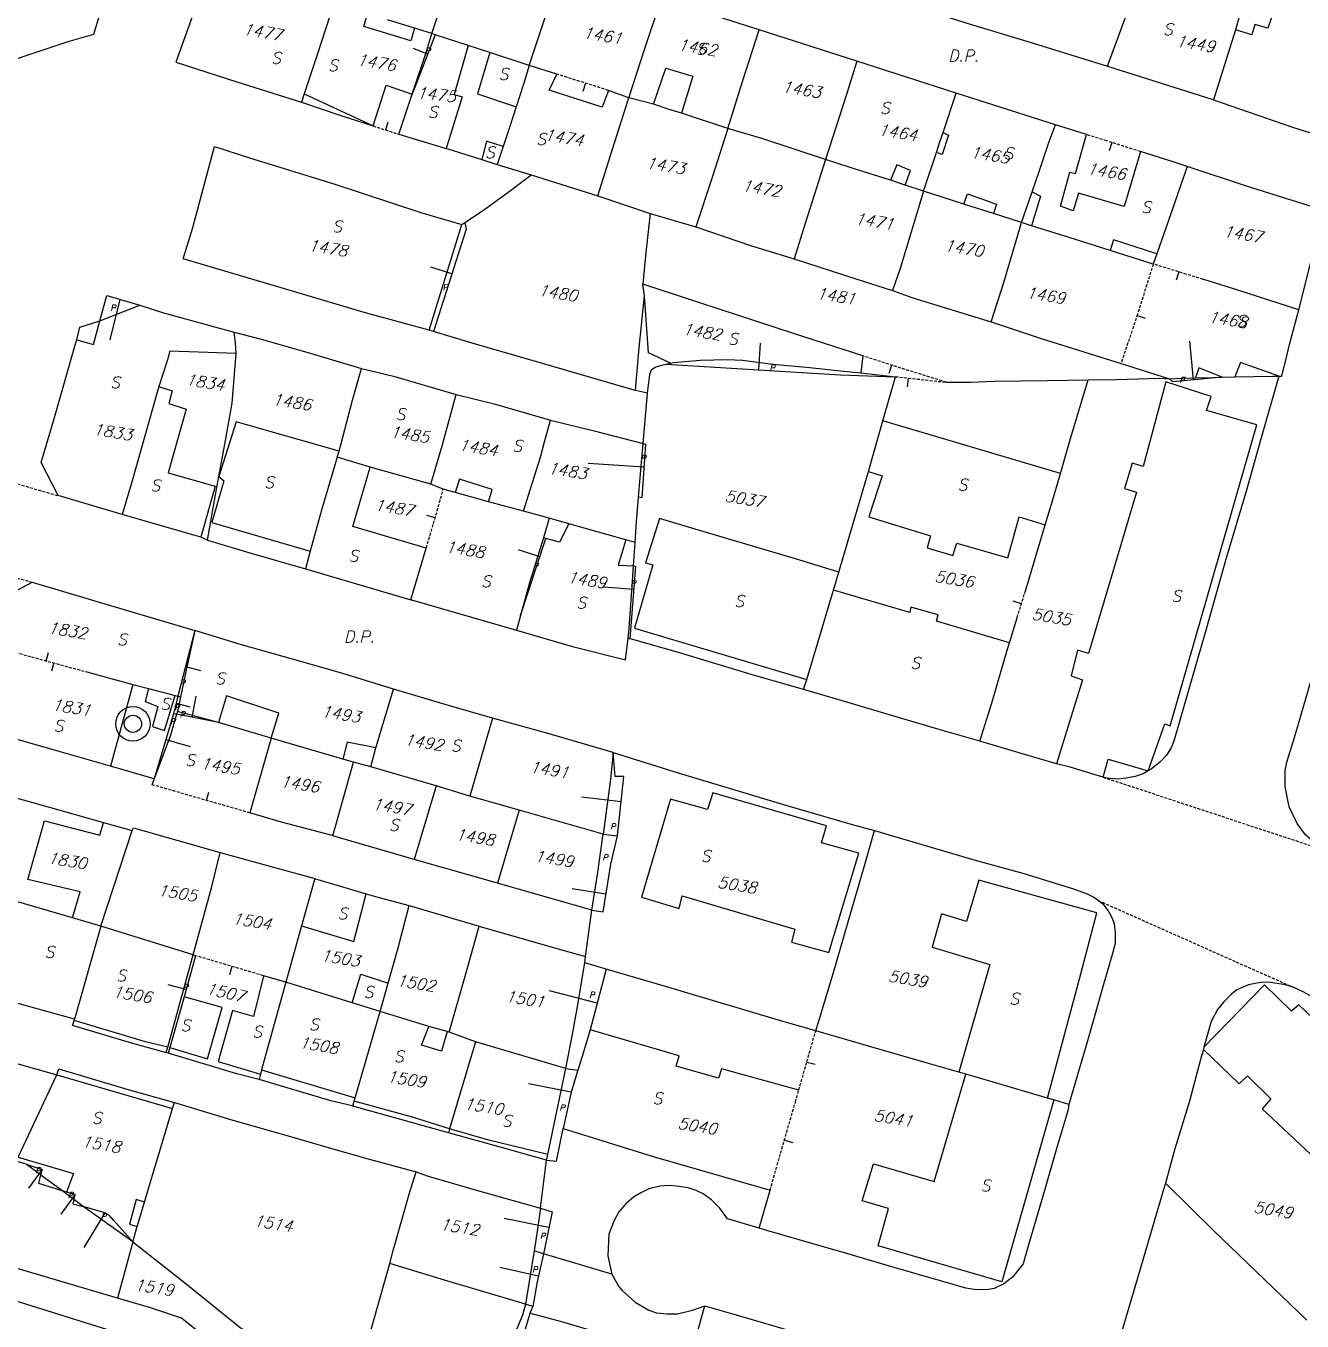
# Model space of a CAD drawing. Extents: x -334462 to -332769, y -29481 to -26664.
# Drawn here: x -333541.5 to -333430.6, y -28505.1 to -28392.5 of the extents above; entities that cross this region are included whole.
import ezdxf
from ezdxf.enums import TextEntityAlignment as Align

# ---------------------------------------------------------------- set-up
doc = ezdxf.new("R2010")
doc.units = 0
doc.header["$MEASUREMENT"] = 0
doc.linetypes.add('HIDDEN', pattern=[0.375, 0.25, -0.125])
for name, color, linetype in [('17', 7, 'CONTINUOUS'), ('18', 7, 'CONTINUOUS'), ('DP$DIVIDING$LINE', 7, 'CONTINUOUS'), ('ENC$$ST$$A$$TEXT', 7, 'CONTINUOUS'), ('ENCRO$$AREA$TEXT', 7, 'CONTINUOUS'), ('ENCROACHED$WALL', 7, 'CONTINUOUS'), ('MAP$SHEET$BOUND$', 7, 'CONTINUOUS'), ('PARCEL$BOUNDARY', 7, 'CONTINUOUS'), ('PARCEL$NUMBER', 7, 'CONTINUOUS'), ('STATE', 7, 'CONTINUOUS'), ('STRUC$$FOOTPRINT', 7, 'CONTINUOUS')]:
    doc.layers.add(name, color=color, linetype=linetype)
doc.styles.add('ITALICT', font='ITALICT', dxfattribs={"height": 0.2})

# ---------------------------------------------------------------- blocks, each defined once
blk = doc.blocks.new('PUIT')
at = {"layer": 'STATE', "color": 7, "linetype": 'Continuous'}
for radius in [1.5, 0.75]:
    blk.add_circle((0, 0), radius, dxfattribs=at)

msp = doc.modelspace()

# ---------------------------------------------------------------- linework, layer by layer
at = {"layer": '17', "color": 1, "linetype": 'Continuous'}
for p, q in [((-333510.24, -28401.58), (-333510.01, -28400.87)), ((-333523.6, -28474.28), (-333523.81, -28475))]:
    msp.add_line(p, q, dxfattribs=at)
at = {"layer": '17', "color": 5, "linetype": 'Continuous'}
for p, q in [((-333539.74, -28447.73), (-333539.54, -28447.01)), ((-333539.1, -28447.9), (-333539.3, -28448.62))]:
    msp.add_line(p, q, dxfattribs=at)
at = {"layer": '18', "color": 1, "linetype": 'Continuous'}
for p, q in [((-333492.88, -28397.52), (-333493.1, -28398.24)), ((-333447.11, -28402.69), (-333447.34, -28403.4)), ((-333441.29, -28413.92), (-333441.52, -28414.64)), ((-333444.93, -28417.72), (-333444.22, -28417.96)), ((-333464.82, -28423.15), (-333464.9, -28423.9)), ((-333505.94, -28435.3), (-333506.66, -28435.09)), ((-333454.97, -28442.78), (-333455.69, -28442.55)), ((-333525.82, -28459.86), (-333525.61, -28459.13)), ((-333473.63, -28482.59), (-333472.91, -28482.79)), ((-333475.58, -28489.37), (-333474.86, -28489.58))]:
    msp.add_line(p, q, dxfattribs=at)
at = {"layer": '18', "color": 2, "linetype": 'Continuous'}
msp.add_line((-333466.27, -28422.03), (-333466.49, -28422.75), dxfattribs=at)
at = {"layer": 'DP$DIVIDING$LINE', "color": 30, "linetype": 'HIDDEN'}
for p, q in [((-333550.52, -28429.93), (-333538.72, -28433.37)), ((-333552.79, -28437.75), (-333540.98, -28440.88)), ((-333447.88, -28457.83), (-333428.82, -28464.12)), ((-333448.29, -28468.56), (-333431.36, -28476.09))]:
    msp.add_line(p, q, dxfattribs=at)
at = {"layer": 'ENC$$ST$$A$$TEXT', "color": 1, "linetype": 'Continuous'}
for p, q in [((-333506.59, -28394.99), (-333507.83, -28394.51)), ((-333504.48, -28414.09), (-333506.31, -28413.51)), ((-333533.36, -28416.31), (-333534.21, -28419.84)), ((-333440.01, -28423.31), (-333440.33, -28419.95)), ((-333477.8, -28422.43), (-333477.66, -28420.11)), ((-333496.85, -28438.69), (-333498.69, -28438.09)), ((-333488.67, -28441.53), (-333491.28, -28441.31)), ((-333527.63, -28448.21), (-333526.34, -28448.56)), ((-333528.45, -28451.41), (-333527.25, -28451.71)), ((-333527.06, -28452.64), (-333526.71, -28450.81)), ((-333529.35, -28454.56), (-333527.24, -28455.18)), ((-333527.59, -28476.3), (-333529.14, -28475.87)), ((-333494.12, -28485.22), (-333497.82, -28484.5)), ((-333540.1, -28491.92), (-333541.28, -28493.55)), ((-333537.23, -28494.09), (-333538.47, -28495.81)), ((-333534.66, -28495.7), (-333536.47, -28498.72))]:
    msp.add_line(p, q, dxfattribs=at)
at = {"layer": 'ENCRO$$AREA$TEXT', "color": 5, "linetype": 'Continuous'}
for p, q in [((-333487.78, -28430.9), (-333492.65, -28430.57)), ((-333489.77, -28459.97), (-333493.23, -28459.58)), ((-333491.1, -28468.01), (-333494.02, -28467.55)), ((-333491.85, -28477.48), (-333495.99, -28476.39)), ((-333496.05, -28496.97), (-333499.95, -28496.18)), ((-333496.95, -28501.2), (-333500.32, -28500.45))]:
    msp.add_line(p, q, dxfattribs=at)
at = {"layer": 'ENCROACHED$WALL', "color": 5, "linetype": 'Continuous'}
for p, q in [((-333491.34, -28462.78), (-333490.1, -28462.94)), ((-333491.07, -28474.51), (-333492.46, -28479.78)), ((-333497.46, -28503.83), (-333498.08, -28503.63)), ((-333497.67, -28504.41), (-333497.46, -28503.83))]:
    msp.add_line(p, q, dxfattribs=at)
for points in [[(-333487.86, -28428.84), (-333487.65, -28428.9), (-333487.96, -28433.56), (-333488.26, -28433.51)], [(-333490.1, -28462.94), (-333489.53, -28457.77), (-333490.3, -28457.78), (-333490.47, -28455.7)], [(-333492.31, -28469.4), (-333491.34, -28469.55), (-333490.68, -28465.39), (-333490.1, -28462.94)], [(-333496.78, -28495.28), (-333495.78, -28495.6), (-333496.12, -28497.31), (-333496.51, -28499.26)], [(-333496.51, -28499.26), (-333497.06, -28501.69), (-333497.46, -28503.83)]]:
    msp.add_lwpolyline(points, dxfattribs=at)
at = {"layer": 'MAP$SHEET$BOUND$', "color": 6, "linetype": 'Continuous'}
msp.add_lwpolyline([(-333666.74, -28443.31), (-333630.64, -28454.35), (-333555.28, -28475.5), (-333556.29, -28478.77), (-333561.97, -28497.2), (-333559.42, -28498), (-333526.19, -28508.41), (-333520.49, -28510.61)], dxfattribs=at)
at = {"layer": 'PARCEL$BOUNDARY', "color": 7, "linetype": 'Continuous'}
for p, q in [((-333447.5, -28396.04), (-333444.39, -28387.61)), ((-333477.78, -28392.89), (-333486.27, -28390.17)), ((-333435.75, -28390.72), (-333436.38, -28392.9)), ((-333507.73, -28392.75), (-333510.09, -28392.01)), ((-333506.24, -28393.22), (-333507.73, -28392.75)), ((-333469.29, -28395.61), (-333477.78, -28392.89)), ((-333436.38, -28392.9), (-333438.29, -28398.96)), ((-333505.93, -28393.32), (-333506.24, -28393.22)), ((-333503.07, -28394.26), (-333505.93, -28393.32)), ((-333501.2, -28394.87), (-333503.07, -28394.26)), ((-333497.76, -28396), (-333501.2, -28394.87)), ((-333495.37, -28396.74), (-333497.76, -28396)), ((-333460.64, -28398.38), (-333469.29, -28395.61)), ((-333517.32, -28398.46), (-333517.55, -28399.16)), ((-333509.11, -28401.95), (-333507.94, -28398.48)), ((-333489.1, -28398.79), (-333490.87, -28398.15)), ((-333461.79, -28401.8), (-333460.64, -28398.38)), ((-333452.01, -28401.15), (-333460.64, -28398.38)), ((-333486.96, -28399.35), (-333489.1, -28398.79)), ((-333480.5, -28401.45), (-333484.52, -28400.12)), ((-333449.32, -28401.99), (-333452.01, -28401.15)), ((-333509.11, -28401.95), (-333504.98, -28403.19)), ((-333500.03, -28403.02), (-333500.56, -28404.58)), ((-333501.87, -28404.17), (-333500.56, -28404.58)), ((-333463.48, -28406.9), (-333462.37, -28403.54)), ((-333500.56, -28404.58), (-333497.6, -28405.48)), ((-333497.6, -28405.48), (-333491.8, -28407.31)), ((-333465.07, -28406.38), (-333466.37, -28405.96)), ((-333463.48, -28406.9), (-333465.07, -28406.38)), ((-333491.8, -28407.31), (-333487.24, -28408.84)), ((-333459.98, -28408.03), (-333463.48, -28406.9)), ((-333454.98, -28409.63), (-333454.05, -28406.98)), ((-333506.46, -28419), (-333503.61, -28409.8)), ((-333503.61, -28409.8), (-333503.36, -28409.64)), ((-333487.24, -28408.84), (-333483.28, -28410.01)), ((-333454.98, -28409.63), (-333457.4, -28408.86)), ((-333454.09, -28409.91), (-333454.98, -28409.63)), ((-333443.52, -28413.24), (-333447.26, -28412.06)), ((-333443.21, -28412.36), (-333443.52, -28413.24)), ((-333487.73, -28416), (-333487.88, -28415)), ((-333535.08, -28418.17), (-333531.6, -28416.81)), ((-333506.09, -28419.11), (-333506.46, -28419)), ((-333485.86, -28421.94), (-333485.49, -28421.85)), ((-333446.32, -28421.88), (-333442.12, -28423.21)), ((-333468.93, -28422.71), (-333465.93, -28423.03)), ((-333467.03, -28426.88), (-333465.93, -28423.03)), ((-333437.54, -28423.07), (-333436.43, -28423.05)), ((-333487.48, -28424.46), (-333488.53, -28424.22)), ((-333487.86, -28428.84), (-333487.48, -28424.46)), ((-333468.26, -28431.28), (-333467.03, -28426.88)), ((-333514.45, -28430.03), (-333514.29, -28429.49)), ((-333511.58, -28430.89), (-333514.45, -28430.03)), ((-333506.31, -28432.36), (-333511.58, -28430.89)), ((-333470.85, -28440.03), (-333468.26, -28431.28)), ((-333533.14, -28435.01), (-333538.72, -28433.37)), ((-333505.23, -28432.8), (-333506.31, -28432.36)), ((-333504.21, -28433.09), (-333505.23, -28432.8)), ((-333501.29, -28433.9), (-333504.21, -28433.09)), ((-333498.26, -28434.71), (-333501.29, -28433.9)), ((-333526.32, -28436.99), (-333533.14, -28435.01)), ((-333496.02, -28435.34), (-333498.26, -28434.71)), ((-333496.02, -28435.34), (-333496.53, -28437.03)), ((-333494.33, -28435.81), (-333496.02, -28435.34)), ((-333489.35, -28437.21), (-333494.33, -28435.81)), ((-333525.73, -28437.24), (-333526.32, -28436.99)), ((-333508.05, -28442.41), (-333506.71, -28437.92)), ((-333488.56, -28437.44), (-333489.35, -28437.21)), ((-333488.69, -28439.48), (-333488.56, -28437.44)), ((-333516.81, -28438.2), (-333517.21, -28439.73)), ((-333517.21, -28439.73), (-333508.05, -28442.41)), ((-333471.3, -28441.57), (-333470.85, -28440.03)), ((-333473.64, -28449.34), (-333471.3, -28441.57)), ((-333498.52, -28443.79), (-333498.86, -28445.05)), ((-333456.02, -28446.15), (-333455.35, -28443.98)), ((-333489.02, -28445.8), (-333489.16, -28445.75)), ((-333532.21, -28449.77), (-333530.85, -28450.13)), ((-333530.85, -28450.13), (-333528.55, -28450.74)), ((-333511.09, -28455.3), (-333509.57, -28450.18)), ((-333473.91, -28450.22), (-333473.64, -28449.34)), ((-333528.55, -28450.74), (-333528.3, -28450.81)), ((-333528.07, -28450.87), (-333528.34, -28452.14)), ((-333528.3, -28450.81), (-333528.07, -28450.87)), ((-333528.34, -28452.14), (-333528.41, -28452.37)), ((-333524.76, -28453.09), (-333528.34, -28452.14)), ((-333520.2, -28454.44), (-333524.76, -28453.09)), ((-333500.95, -28452.7), (-333502.93, -28459.48)), ((-333520.2, -28454.44), (-333522.04, -28460.94)), ((-333513.95, -28456.27), (-333520.2, -28454.44)), ((-333511.54, -28456.93), (-333511.09, -28455.3)), ((-333530.37, -28457.98), (-333534.16, -28456.88)), ((-333514.83, -28462.94), (-333513.04, -28456.53)), ((-333513.04, -28456.53), (-333513.95, -28456.27)), ((-333511.54, -28456.93), (-333513.04, -28456.53)), ((-333505.85, -28458.6), (-333511.54, -28456.93)), ((-333530.54, -28458.49), (-333530.37, -28457.98)), ((-333505.85, -28458.6), (-333507.76, -28464.99)), ((-333502.93, -28459.48), (-333505.85, -28458.6)), ((-333498.64, -28460.69), (-333502.93, -28459.48)), ((-333498.64, -28460.69), (-333500.51, -28467.06)), ((-333491.34, -28462.78), (-333498.64, -28460.69)), ((-333535, -28470.77), (-333532.29, -28462.48)), ((-333534.76, -28461.78), (-333532.29, -28462.48)), ((-333507.76, -28464.99), (-333514.83, -28462.94)), ((-333524.63, -28464.38), (-333516.4, -28466.65)), ((-333500.51, -28467.06), (-333507.76, -28464.99)), ((-333516.4, -28466.65), (-333517.55, -28470.75)), ((-333492.31, -28469.4), (-333500.51, -28467.06)), ((-333508.19, -28469), (-333502.12, -28470.79)), ((-333492.87, -28473.41), (-333492.31, -28469.4)), ((-333535, -28470.77), (-333537.46, -28470.05)), ((-333535, -28470.77), (-333537.3, -28478.88)), ((-333526.98, -28473.28), (-333535, -28470.77)), ((-333517.55, -28470.75), (-333518.92, -28475.66)), ((-333526.77, -28473.35), (-333526.98, -28473.28)), ((-333492.94, -28473.96), (-333492.87, -28473.41)), ((-333491.07, -28474.51), (-333492.94, -28473.96)), ((-333518.92, -28475.66), (-333520.86, -28475.09)), ((-333518.92, -28475.66), (-333521.02, -28483.28)), ((-333513.15, -28477.46), (-333518.92, -28475.66)), ((-333510.72, -28478.21), (-333510.02, -28475.74)), ((-333510.72, -28478.21), (-333513.15, -28477.46)), ((-333512.89, -28485.69), (-333510.72, -28478.21)), ((-333506.5, -28479.49), (-333510.72, -28478.21)), ((-333537.33, -28478.99), (-333537.3, -28478.88)), ((-333504.9, -28479.95), (-333506.5, -28479.49)), ((-333504.73, -28480.01), (-333504.9, -28479.95)), ((-333502.42, -28480.84), (-333504.73, -28480.01)), ((-333529.31, -28481.77), (-333529.18, -28481.29)), ((-333529.14, -28481.82), (-333529.31, -28481.77)), ((-333502.42, -28480.84), (-333504.69, -28488.41)), ((-333494.59, -28483.15), (-333502.42, -28480.84)), ((-333439.11, -28481.31), (-333439.16, -28481.49)), ((-333542.2, -28490.86), (-333538.83, -28483.71)), ((-333521.11, -28483.64), (-333521.25, -28484.12)), ((-333521.02, -28483.28), (-333521.11, -28483.64)), ((-333496.14, -28490.62), (-333494.59, -28483.15)), ((-333459.81, -28483.66), (-333460.43, -28483.48)), ((-333528.76, -28486.64), (-333528.59, -28486.1)), ((-333513.09, -28486.42), (-333512.98, -28485.99)), ((-333512.98, -28485.99), (-333512.89, -28485.69)), ((-333452.15, -28485.89), (-333452.71, -28485.73)), ((-333450.85, -28486.27), (-333452.15, -28485.89)), ((-333504.79, -28488.74), (-333513.09, -28486.42)), ((-333504.69, -28488.41), (-333504.79, -28488.74)), ((-333496.27, -28491.12), (-333496.14, -28490.62)), ((-333541.48, -28491.48), (-333542.36, -28491.2)), ((-333540.24, -28492.4), (-333541.48, -28491.48)), ((-333496.78, -28495.28), (-333496.27, -28491.12)), ((-333537.34, -28494.55), (-333538.39, -28493.77)), ((-333477.77, -28497.02), (-333476.83, -28493.73)), ((-333536.53, -28495.15), (-333537.34, -28494.55)), ((-333531.83, -28496.89), (-333531.2, -28494.77)), ((-333532.22, -28498.22), (-333531.83, -28496.89)), ((-333532.22, -28498.22), (-333533.55, -28503.12)), ((-333497.34, -28499.01), (-333498.08, -28503.63)), ((-333496.51, -28499.26), (-333497.34, -28499.01)), ((-333490.59, -28501.03), (-333496.51, -28499.26)), ((-333483.82, -28508.45), (-333482.49, -28503.79))]:
    msp.add_line(p, q, dxfattribs=at)
at = {"layer": 'PARCEL$BOUNDARY', "color": 2, "linetype": 'HIDDEN'}
for p, q in [((-333490.87, -28398.15), (-333495.37, -28396.74)), ((-333511.34, -28401.23), (-333509.11, -28401.95)), ((-333439.18, -28414.58), (-333443.52, -28413.24)), ((-333465.93, -28423.03), (-333461.52, -28423.51)), ((-333455.35, -28443.98), (-333454.7, -28441.87)), ((-333520.86, -28475.09), (-333526.77, -28473.35))]:
    msp.add_line(p, q, dxfattribs=at)
at = {"layer": 'PARCEL$BOUNDARY', "color": 7, "linetype": 'Continuous'}
for points in [[(-333506.24, -28393.22), (-333504.15, -28386.91), (-333503.45, -28384.67)], [(-333525.39, -28387.12), (-333527.17, -28392.08), (-333528.48, -28395.7), (-333523.18, -28397.42), (-333517.55, -28399.16)], [(-333497.76, -28396), (-333496.41, -28391.91), (-333494.89, -28387.41)], [(-333543.68, -28395.87), (-333541.24, -28395.02), (-333537.85, -28393.9), (-333535.61, -28393.26), (-333535.12, -28391.64), (-333534.54, -28389.73)], [(-333514.76, -28390.59), (-333516.18, -28394.97), (-333517.32, -28398.46)], [(-333489.1, -28398.79), (-333487.72, -28394.5), (-333486.27, -28390.17)], [(-333464.99, -28390.58), (-333464.28, -28390.85), (-333459.42, -28392.39), (-333454.42, -28393.91), (-333447.5, -28396.04)], [(-333480.5, -28401.45), (-333479.22, -28397.39), (-333477.78, -28392.89)], [(-333507.94, -28398.48), (-333506.73, -28394.85), (-333506.24, -28393.22)], [(-333497.76, -28396), (-333498.22, -28397.51), (-333498.89, -28399.57)], [(-333469.29, -28395.61), (-333470.18, -28398.5), (-333472.01, -28404.15)], [(-333447.5, -28396.04), (-333438.33, -28398.95), (-333438.29, -28398.96)], [(-333517.55, -28399.16), (-333514.22, -28400.29), (-333511.34, -28401.23)], [(-333498.89, -28399.57), (-333499.47, -28401.39), (-333500.03, -28403.02)], [(-333491.8, -28407.31), (-333490.54, -28403.36), (-333489.1, -28398.79)], [(-333484.52, -28400.12), (-333485.68, -28399.78), (-333486.96, -28399.35)], [(-333438.29, -28398.96), (-333431.4, -28401.35), (-333427.1, -28402.71)], [(-333480.5, -28401.45), (-333481.85, -28405.73), (-333483.28, -28410.01)], [(-333472.01, -28404.15), (-333477.53, -28402.34), (-333480.5, -28401.45)], [(-333462.37, -28403.54), (-333462.04, -28402.54), (-333461.79, -28401.8)], [(-333454.05, -28406.98), (-333453.41, -28405.12), (-333452.59, -28402.68), (-333452.01, -28401.15)], [(-333506.46, -28419), (-333512.1, -28417.44), (-333518.84, -28415.46), (-333527.84, -28412.8), (-333526.99, -28410.08), (-333525.11, -28403.03), (-333522.09, -28404.01), (-333514.75, -28406.28), (-333507.1, -28408.78), (-333503.61, -28409.8)], [(-333504.98, -28403.19), (-333504.83, -28403.24), (-333501.87, -28404.17)], [(-333472.01, -28404.15), (-333473.79, -28409.71), (-333474.74, -28412.8)], [(-333466.37, -28405.96), (-333469.77, -28404.87), (-333472.01, -28404.15)], [(-333440.57, -28404.76), (-333441.69, -28404.39), (-333444.62, -28403.47)], [(-333440.57, -28404.76), (-333441.97, -28408.79), (-333443.21, -28412.36)], [(-333428.58, -28408.61), (-333435.41, -28406.46), (-333440.57, -28404.76)], [(-333503.36, -28409.64), (-333501.73, -28408.55), (-333499.27, -28406.75), (-333497.6, -28405.48)], [(-333463.48, -28406.9), (-333465.53, -28413.62), (-333466.17, -28415.53)], [(-333457.4, -28408.86), (-333459.81, -28408.09), (-333459.98, -28408.03)], [(-333430.86, -28417.22), (-333429.91, -28413.44), (-333428.58, -28408.61)], [(-333487.24, -28408.84), (-333487.63, -28412.23), (-333487.88, -28415)], [(-333457.6, -28418.27), (-333456.5, -28414.84), (-333454.98, -28409.63)], [(-333483.28, -28410.01), (-333478.45, -28411.67), (-333474.74, -28412.8)], [(-333447.26, -28412.06), (-333450.83, -28410.94), (-333454.09, -28409.91)], [(-333474.74, -28412.8), (-333469.46, -28414.51), (-333466.17, -28415.53)], [(-333468.77, -28421.22), (-333474.7, -28419.3), (-333487.88, -28415)], [(-333430.86, -28417.22), (-333436.17, -28415.52), (-333439.13, -28414.6), (-333439.18, -28414.58)], [(-333488.53, -28424.22), (-333488.22, -28420.81), (-333487.73, -28416)], [(-333466.17, -28415.53), (-333464.43, -28416.18), (-333457.6, -28418.27)], [(-333531.6, -28416.81), (-333529.64, -28417.44), (-333524.81, -28418.8), (-333523.42, -28419.17)], [(-333432.6, -28422.98), (-333432.35, -28422.98), (-333431.92, -28421.23), (-333431.68, -28420.23), (-333430.86, -28417.22)], [(-333537.1, -28419.82), (-333536.84, -28418.73), (-333535.08, -28418.17)], [(-333457.6, -28418.27), (-333453.27, -28419.71), (-333446.32, -28421.88)], [(-333538.72, -28433.37), (-333540.18, -28430.5), (-333539.03, -28426.59), (-333537.21, -28420.17), (-333537.1, -28419.82)], [(-333523.42, -28419.17), (-333521.05, -28419.78), (-333517.1, -28420.91), (-333512.33, -28422.33)], [(-333523.25, -28421.01), (-333523.29, -28420.09), (-333523.42, -28419.17)], [(-333488.53, -28424.22), (-333488.65, -28424.19), (-333496.4, -28421.95), (-333502.72, -28420.13), (-333506.09, -28419.11)], [(-333523.25, -28421.01), (-333528.99, -28420.81), (-333529.21, -28421.57), (-333529.96, -28423.88)], [(-333524.73, -28431.71), (-333524.21, -28428.91), (-333523.58, -28425.34), (-333523.25, -28421.01)], [(-333487.48, -28424.46), (-333487.29, -28422.83), (-333487.14, -28422.42), (-333486.77, -28422.18), (-333486.23, -28422.02), (-333485.86, -28421.94)], [(-333485.49, -28421.85), (-333485.23, -28421.8), (-333482.91, -28421.6), (-333480.53, -28421.53), (-333479.23, -28421.61), (-333476.59, -28421.93), (-333473.37, -28422.22), (-333470.7, -28422.53), (-333468.93, -28422.71)], [(-333514.29, -28429.49), (-333513.12, -28425.06), (-333512.33, -28422.33)], [(-333512.33, -28422.33), (-333509.57, -28423), (-333504.12, -28424.58)], [(-333461.52, -28423.51), (-333459.38, -28423.51), (-333457.37, -28423.42), (-333452.74, -28423.37), (-333449.17, -28423.31)], [(-333451.58, -28431.44), (-333450.7, -28428.4), (-333449.17, -28423.31)], [(-333449.17, -28423.31), (-333446.7, -28423.28), (-333442.99, -28423.17), (-333442.12, -28423.21)], [(-333432.6, -28422.98), (-333434.2, -28428.55), (-333435.42, -28432.89), (-333437.17, -28438.81), (-333438.98, -28445.18), (-333440.74, -28451.28), (-333441.72, -28454.71), (-333441.95, -28455.3), (-333442.37, -28455.93), (-333442.96, -28456.53), (-333443.71, -28457.14), (-333443.96, -28457.29)], [(-333442.12, -28423.21), (-333440.99, -28423.17), (-333439.86, -28423.14)], [(-333439.86, -28423.14), (-333438.27, -28423.09), (-333437.54, -28423.07)], [(-333436.43, -28423.05), (-333433.13, -28422.99), (-333432.6, -28422.98)], [(-333529.96, -28423.88), (-333530.52, -28425.82), (-333532.28, -28432.08), (-333533.14, -28435.01)], [(-333506.31, -28432.36), (-333505.32, -28429.03), (-333504.12, -28424.58)], [(-333504.12, -28424.58), (-333500.82, -28425.4), (-333495.92, -28426.81)], [(-333498.26, -28434.71), (-333497.82, -28433.34), (-333496.78, -28430.02), (-333496.42, -28428.68), (-333495.92, -28426.81)], [(-333495.92, -28426.81), (-333492.12, -28427.75), (-333487.86, -28428.84)], [(-333488.26, -28433.51), (-333488.12, -28431.81), (-333487.86, -28428.84)], [(-333514.45, -28430.03), (-333515.83, -28434.62), (-333516.81, -28438.2)], [(-333525.73, -28437.24), (-333524.94, -28432.81), (-333524.73, -28431.71)], [(-333452.9, -28435.91), (-333452.28, -28433.83), (-333451.58, -28431.44)], [(-333488.56, -28437.44), (-333488.43, -28435.62), (-333488.26, -28433.51)], [(-333428.82, -28464.12), (-333430.28, -28462.85), (-333431.02, -28461.87), (-333431.7, -28460.41), (-333432.05, -28458.67), (-333432.06, -28457.27), (-333431.91, -28456.53), (-333431.24, -28454.4), (-333430.24, -28450.91), (-333429.31, -28447.73), (-333427.74, -28442.37), (-333426.21, -28437.03), (-333425.15, -28433.5)], [(-333454.7, -28441.87), (-333454.66, -28441.75), (-333452.9, -28435.91)], [(-333525.73, -28437.24), (-333522.06, -28438.35), (-333517.21, -28439.73)], [(-333496.53, -28437.03), (-333497.74, -28440.95), (-333498.52, -28443.79)], [(-333489.16, -28445.75), (-333489.08, -28444.9), (-333488.8, -28441.25), (-333488.69, -28439.48)], [(-333544.59, -28446.38), (-333543.51, -28442.26), (-333540.98, -28440.88)], [(-333540.98, -28440.88), (-333536.02, -28442.36), (-333526.84, -28445.1)], [(-333508.05, -28442.41), (-333508, -28442.42), (-333498.86, -28445.05)], [(-333526.84, -28445.1), (-333527.67, -28448.95), (-333528.07, -28450.87)], [(-333509.57, -28450.18), (-333513.96, -28448.84), (-333518.14, -28447.63), (-333522.78, -28446.34), (-333526.84, -28445.1)], [(-333498.86, -28445.05), (-333494, -28446.47), (-333489.38, -28447.65), (-333489.16, -28445.75)], [(-333473.91, -28450.22), (-333478.47, -28448.9), (-333484.8, -28447.01), (-333488.87, -28445.84), (-333489.02, -28445.8)], [(-333534.16, -28456.88), (-333538.62, -28455.61), (-333546.73, -28453.29), (-333544.59, -28446.38)], [(-333458.6, -28454.72), (-333457.53, -28451.3), (-333456.22, -28446.8), (-333456.02, -28446.15)], [(-333536.21, -28448.69), (-333535.17, -28448.97), (-333532.21, -28449.77)], [(-333500.95, -28452.7), (-333504.79, -28451.61), (-333509.57, -28450.18)], [(-333458.6, -28454.72), (-333461.85, -28453.79), (-333465.58, -28452.67), (-333470.15, -28451.33), (-333473.91, -28450.22)], [(-333528.41, -28452.37), (-333528.95, -28454.19), (-333530.37, -28457.98)], [(-333490.47, -28455.7), (-333496.02, -28454.06), (-333500.95, -28452.7)], [(-333451.92, -28456.68), (-333455.1, -28455.76), (-333458.6, -28454.72)], [(-333490.47, -28455.7), (-333490.58, -28456.88), (-333490.7, -28458.01), (-333491.34, -28462.78)], [(-333490.47, -28455.7), (-333484.73, -28457.5), (-333481.26, -28458.52), (-333475.38, -28460.29), (-333469.68, -28461.95), (-333467.74, -28462.47)], [(-333447.88, -28457.83), (-333448.57, -28457.64), (-333450.74, -28456.98), (-333451.92, -28456.68)], [(-333550.36, -28466.3), (-333549.47, -28463.15), (-333547.99, -28458.03), (-333543.2, -28459.39), (-333539.57, -28460.42), (-333537.23, -28461.08), (-333534.76, -28461.78)], [(-333443.96, -28457.29), (-333444.4, -28457.55), (-333445.08, -28457.77), (-333445.9, -28457.93), (-333446.56, -28458.01), (-333447.52, -28457.93), (-333447.88, -28457.83)], [(-333514.83, -28462.94), (-333514.9, -28462.91), (-333519.29, -28461.74), (-333522.04, -28460.94)], [(-333532.29, -28462.48), (-333532.17, -28462.24), (-333524.63, -28464.38)], [(-333472.86, -28479.88), (-333471.31, -28474.82), (-333469.72, -28469.31), (-333468.55, -28465.35), (-333467.74, -28462.47)], [(-333467.74, -28462.47), (-333464.9, -28463.31), (-333458.99, -28465.04), (-333454.86, -28466.19), (-333450.46, -28467.54), (-333449.25, -28467.96), (-333448.67, -28468.27), (-333448.29, -28468.56)], [(-333492.31, -28469.4), (-333492.17, -28468.5), (-333491.83, -28466.3), (-333491.34, -28462.78)], [(-333526.98, -28473.28), (-333525.39, -28467.46), (-333524.63, -28464.38)], [(-333516.4, -28466.65), (-333516.35, -28466.67), (-333511.93, -28467.97)], [(-333537.46, -28470.05), (-333542.34, -28468.63), (-333543.57, -28468.28)], [(-333511.93, -28467.97), (-333510.93, -28468.26), (-333508.19, -28469)], [(-333510.02, -28475.74), (-333509.14, -28472.66), (-333508.19, -28469)], [(-333448.29, -28468.56), (-333447.91, -28468.85), (-333447.45, -28469.44), (-333447.09, -28470.08), (-333446.92, -28470.58), (-333446.82, -28471.34), (-333446.84, -28472.29), (-333447.11, -28473.37), (-333447.92, -28476.15), (-333448.61, -28478.52), (-333449.41, -28481.37), (-333449.95, -28483.2), (-333450.85, -28486.27)], [(-333504.73, -28480.01), (-333503.15, -28474.51), (-333502.12, -28470.79)], [(-333502.12, -28470.79), (-333502.03, -28470.82), (-333495.56, -28472.67), (-333492.87, -28473.41)], [(-333529.18, -28481.29), (-333527.97, -28476.86), (-333526.98, -28473.28)], [(-333494.59, -28483.15), (-333493.96, -28480.03), (-333493.6, -28477.93), (-333492.94, -28473.96)], [(-333537.3, -28478.88), (-333547.47, -28476.06), (-333552.84, -28474.51)], [(-333472.86, -28479.88), (-333475.61, -28479.1), (-333485.92, -28476.03), (-333491.07, -28474.51)], [(-333431.36, -28476.09), (-333432.01, -28475.87), (-333433.5, -28475.66), (-333434.12, -28475.67), (-333434.51, -28475.74), (-333435.23, -28475.88), (-333436.24, -28476.32), (-333436.71, -28476.7), (-333437.42, -28477.38), (-333437.93, -28478.04), (-333438.48, -28479.08), (-333439.11, -28481.31)], [(-333415.83, -28490.01), (-333418.6, -28487.42), (-333420.58, -28485.54), (-333423.43, -28482.93), (-333426.17, -28480.36), (-333428.91, -28477.81), (-333429.92, -28476.81), (-333430.5, -28476.48), (-333431.36, -28476.09)], [(-333556.33, -28487.1), (-333554.09, -28479.39), (-333538.83, -28483.71)], [(-333529.31, -28481.77), (-333529.38, -28481.75), (-333532.21, -28480.98), (-333537.45, -28479.42), (-333537.33, -28478.99)], [(-333460.43, -28483.48), (-333462.86, -28482.79), (-333468.06, -28481.26), (-333472.86, -28479.88)], [(-333521.25, -28484.12), (-333523.17, -28483.63), (-333529.14, -28481.82)], [(-333439.16, -28481.49), (-333439.38, -28482.26), (-333440.38, -28485.98), (-333441.63, -28490.14), (-333442.46, -28493.13)], [(-333538.83, -28483.71), (-333538.64, -28483.19), (-333532.73, -28484.96), (-333528.59, -28486.1)], [(-333452.71, -28485.73), (-333457.42, -28484.34), (-333459.81, -28483.66)], [(-333513.09, -28486.42), (-333513.14, -28486.4), (-333515.02, -28485.97), (-333521.25, -28484.12)], [(-333528.59, -28486.1), (-333523.53, -28487.64), (-333518.11, -28489.17), (-333515.45, -28489.97), (-333511.57, -28491.07), (-333507.6, -28492.13)], [(-333450.85, -28486.27), (-333450.86, -28486.3), (-333450.93, -28486.82), (-333451.91, -28490.03), (-333452.98, -28493.77), (-333454.41, -28498.67), (-333454.84, -28500.12), (-333455.76, -28501.28), (-333456.5, -28501.87), (-333457.35, -28502.26), (-333457.85, -28502.35), (-333458.42, -28502.4), (-333459.05, -28502.37), (-333459.82, -28502.24), (-333461.81, -28501.65), (-333466.23, -28500.38), (-333470.27, -28499.2), (-333473, -28498.41), (-333477.1, -28497.22), (-333477.77, -28497.02)], [(-333533.55, -28503.12), (-333558.75, -28495.66), (-333557.6, -28491.54), (-333556.33, -28487.1)], [(-333531.2, -28494.77), (-333530.65, -28492.91), (-333528.76, -28486.64)], [(-333496.27, -28491.12), (-333500.18, -28490.02), (-333504.79, -28488.74)], [(-333538.39, -28493.77), (-333540.11, -28492.5), (-333540.24, -28492.4)], [(-333509.87, -28500.11), (-333509.58, -28498.97), (-333508.19, -28494.08), (-333507.6, -28492.13)], [(-333507.6, -28492.13), (-333506.56, -28492.51), (-333502.27, -28493.77), (-333496.78, -28495.28)], [(-333477.77, -28497.02), (-333480.53, -28496.22), (-333481.2, -28495.3), (-333481.91, -28494.58), (-333482.64, -28494.04), (-333483.24, -28493.76), (-333483.96, -28493.53), (-333484.96, -28493.37), (-333485.57, -28493.32), (-333486.42, -28493.39), (-333487.36, -28493.62), (-333488.05, -28493.95), (-333488.69, -28494.33), (-333489.35, -28494.92), (-333489.97, -28495.62), (-333490.4, -28496.42), (-333490.83, -28497.56), (-333490.94, -28499.44), (-333490.59, -28501.03)], [(-333442.46, -28493.13), (-333442.51, -28493.28), (-333443.12, -28495.34), (-333444.74, -28500.87), (-333446.38, -28506.47), (-333447.93, -28511.98), (-333449.77, -28518.04), (-333451, -28522.66)], [(-333430.16, -28505.03), (-333438.28, -28497.23), (-333442.46, -28493.13)], [(-333532.22, -28498.22), (-333536.12, -28495.45), (-333536.53, -28495.15)], [(-333496.78, -28495.28), (-333497.03, -28497.13), (-333497.34, -28499.01)], [(-333532.22, -28498.22), (-333527.59, -28501.86), (-333522.9, -28505.66), (-333513.3, -28512.04)], [(-333513.3, -28512.04), (-333512.14, -28508.07), (-333510.74, -28503.18), (-333509.87, -28500.11)], [(-333498.08, -28503.63), (-333505.43, -28501.46), (-333509.87, -28500.11)], [(-333490.59, -28501.03), (-333489.99, -28502.07), (-333489.67, -28502.46), (-333488.55, -28503.47), (-333487.36, -28504.15), (-333486.69, -28504.4), (-333485.78, -28504.48), (-333484.87, -28504.46), (-333483.58, -28504.16), (-333482.49, -28503.79)], [(-333520.49, -28510.61), (-333523.39, -28508.51), (-333525.65, -28506.74), (-333527.98, -28504.85), (-333530.77, -28503.91), (-333533.55, -28503.12)], [(-333498.08, -28503.63), (-333498.35, -28504.6), (-333501.66, -28512.5), (-333503.85, -28517.38)], [(-333482.49, -28503.79), (-333479.27, -28504.72), (-333475.72, -28505.75), (-333472.16, -28506.79), (-333466.97, -28508.27), (-333462.13, -28509.74), (-333461.7, -28509.96), (-333460.91, -28510.52), (-333460.6, -28510.76)]]:
    msp.add_lwpolyline(points, dxfattribs=at)
at = {"layer": 'PARCEL$BOUNDARY', "color": 2, "linetype": 'HIDDEN'}
for points in [[(-333444.62, -28403.47), (-333447.58, -28402.54), (-333449.32, -28401.99)], [(-333443.52, -28413.24), (-333444.89, -28417.61), (-333446.32, -28421.88)], [(-333461.52, -28423.51), (-333466.16, -28422.07), (-333468.77, -28421.22)], [(-333506.71, -28437.92), (-333506.08, -28435.79), (-333505.23, -28432.8)], [(-333544.59, -28446.38), (-333541.03, -28447.38), (-333536.21, -28448.69)], [(-333522.04, -28460.94), (-333526.72, -28459.6), (-333530.54, -28458.49)], [(-333474.33, -28485.03), (-333473.62, -28482.55), (-333472.86, -28479.88)], [(-333476.83, -28493.73), (-333476.01, -28490.87), (-333474.62, -28486.06), (-333474.33, -28485.03)]]:
    msp.add_lwpolyline(points, dxfattribs=at)
at = {"layer": 'STRUC$$FOOTPRINT', "color": 1, "linetype": 'Continuous'}
for p, q in [((-333505.93, -28393.32), (-333507.94, -28398.48)), ((-333517.32, -28398.46), (-333511.34, -28401.23)), ((-333468.77, -28421.22), (-333468.93, -28422.71)), ((-333451.58, -28431.44), (-333467.03, -28426.88)), ((-333498.52, -28443.79), (-333496.33, -28437.08)), ((-333496.33, -28437.08), (-333496.53, -28437.03)), ((-333526.84, -28445.1), (-333528.3, -28450.81)), ((-333532.21, -28449.77), (-333534.16, -28456.88)), ((-333528.3, -28450.81), (-333528.69, -28452.34)), ((-333528.69, -28452.34), (-333530.37, -28457.98)), ((-333528.41, -28452.37), (-333528.69, -28452.34)), ((-333524.76, -28453.09), (-333528.41, -28452.37)), ((-333471.73, -28473.07), (-333469.11, -28464.45)), ((-333526.77, -28473.35), (-333527.77, -28476.92)), ((-333527.77, -28476.92), (-333529.01, -28481.34)), ((-333529.01, -28481.34), (-333529.14, -28481.82)), ((-333538.83, -28483.71), (-333528.76, -28486.64)), ((-333521.02, -28483.28), (-333512.89, -28485.69)), ((-333494.59, -28483.15), (-333493.53, -28483.29)), ((-333537.98, -28493.89), (-333538.39, -28493.77))]:
    msp.add_line(p, q, dxfattribs=at)
for points in [[(-333434.95, -28388.68), (-333433.67, -28389.08), (-333433.88, -28389.88), (-333432.71, -28390.27), (-333433.55, -28392.73), (-333434.69, -28392.42), (-333434.94, -28393.31), (-333436.38, -28392.9)], [(-333507.73, -28392.75), (-333508.05, -28393.83), (-333512.14, -28392.61), (-333511.83, -28391.47)], [(-333503.07, -28394.26), (-333504.28, -28398.51), (-333503.59, -28398.7), (-333504.98, -28403.19)], [(-333501.2, -28394.87), (-333502.26, -28398.44), (-333498.89, -28399.57)], [(-333486.96, -28399.35), (-333485.9, -28396.21), (-333483.53, -28396.92), (-333484.52, -28400.12)], [(-333490.87, -28398.15), (-333491.41, -28399.62), (-333496.03, -28398.14), (-333495.37, -28396.74)], [(-333511.34, -28401.23), (-333510.2, -28397.71), (-333507.94, -28398.48)], [(-333461.79, -28401.8), (-333461.32, -28402.03), (-333461.86, -28403.73), (-333462.37, -28403.54)], [(-333500.03, -28403.02), (-333501.49, -28402.55), (-333501.87, -28404.17)], [(-333444.62, -28403.47), (-333446.05, -28408.25), (-333450.02, -28407.08), (-333450.47, -28408.62), (-333451.59, -28408.22), (-333450.78, -28405.27), (-333450.29, -28405.37), (-333449.32, -28401.99)], [(-333465.07, -28406.38), (-333464.61, -28405.12), (-333465.82, -28404.62), (-333466.37, -28405.96)], [(-333459.98, -28408.03), (-333459.67, -28407.13), (-333457.13, -28408.03), (-333457.4, -28408.86)], [(-333454.05, -28406.98), (-333453.31, -28407.35), (-333454.09, -28409.91)], [(-333503.36, -28409.64), (-333503.24, -28410.2), (-333506.09, -28419.11)], [(-333443.21, -28412.36), (-333446.98, -28411.13), (-333447.26, -28412.06)], [(-333535.08, -28418.17), (-333534.48, -28415.99), (-333531.6, -28416.81)], [(-333485.49, -28421.85), (-333487.4, -28420.97), (-333487.73, -28416)], [(-333537.1, -28419.82), (-333535.63, -28420.23), (-333535.08, -28418.17)], [(-333485.86, -28421.94), (-333470.74, -28422.87), (-333465.93, -28423.03)], [(-333432.6, -28422.98), (-333435.93, -28421.79), (-333436.43, -28423.05)], [(-333437.54, -28423.07), (-333441.83, -28423.49), (-333442.12, -28423.21)], [(-333437.54, -28423.07), (-333439.56, -28422.25), (-333439.86, -28423.14)], [(-333529.96, -28423.88), (-333528.79, -28424.25), (-333529.09, -28425.35), (-333527.57, -28425.85), (-333529.15, -28431.39), (-333525.06, -28432.56), (-333526.32, -28436.99)], [(-333443.96, -28457.29), (-333442.51, -28453.2), (-333442.04, -28453.37), (-333434.51, -28427.23), (-333438.88, -28425.98), (-333438.49, -28424.74), (-333442.42, -28423.49), (-333444.39, -28430.83), (-333445.35, -28430.54), (-333446.02, -28432.76), (-333444.96, -28433.07), (-333449.16, -28447.08), (-333450.09, -28446.79), (-333450.66, -28449.03), (-333449.68, -28449.37), (-333451.92, -28456.68)], [(-333514.29, -28429.49), (-333523.25, -28426.95), (-333524.73, -28431.71)], [(-333506.71, -28437.92), (-333513.09, -28436.04), (-333511.58, -28430.89)], [(-333524.73, -28431.71), (-333524.32, -28432.09), (-333525.36, -28435.7), (-333516.81, -28438.2)], [(-333501.29, -28433.9), (-333500.97, -28432.85), (-333503.82, -28431.95), (-333504.21, -28433.09)], [(-333468.26, -28431.28), (-333467.09, -28431.66), (-333468.25, -28435.2), (-333462.87, -28436.85), (-333463.17, -28437.91), (-333460.94, -28438.56), (-333460.6, -28437.51), (-333456.16, -28438.78), (-333455.16, -28435.2), (-333452.9, -28435.91)], [(-333470.85, -28440.03), (-333474.34, -28438.96), (-333483.05, -28436.36), (-333486.45, -28435.37), (-333487.66, -28439.2), (-333487.03, -28439.39), (-333488.61, -28444.89), (-333473.64, -28449.34)], [(-333494.33, -28435.81), (-333495.12, -28437.4), (-333496.33, -28437.08)], [(-333489.35, -28437.21), (-333490.03, -28439.42), (-333488.69, -28439.48)], [(-333488.69, -28439.48), (-333488.51, -28439.51), (-333489.02, -28445.8)], [(-333456.02, -28446.15), (-333462.37, -28444.29), (-333462.22, -28443.74), (-333464.6, -28443.07), (-333464.69, -28443.52), (-333471.3, -28441.57)], [(-333530.85, -28450.13), (-333531.16, -28451.26), (-333530.05, -28451.68), (-333530.5, -28453.44), (-333529.46, -28453.79), (-333528.55, -28450.74)], [(-333520.2, -28454.44), (-333519.54, -28452.26), (-333524.09, -28450.78), (-333524.76, -28453.09)], [(-333511.09, -28455.3), (-333513.59, -28454.8), (-333513.95, -28456.27)], [(-333447.88, -28457.83), (-333447.43, -28456.28), (-333443.96, -28457.29)], [(-333469.11, -28464.45), (-333472.35, -28463.55), (-333471.91, -28462.07), (-333481.79, -28459.19), (-333482.26, -28460.64), (-333485.47, -28459.74), (-333488, -28468.27), (-333484.72, -28469.26), (-333484.48, -28468.15), (-333474.66, -28471.05), (-333474.95, -28472.17), (-333471.73, -28473.07)], [(-333537.46, -28470.05), (-333536.81, -28467.79), (-333541.36, -28466.72), (-333539.9, -28461.62), (-333535.1, -28462.87), (-333534.76, -28461.78)], [(-333452.71, -28485.73), (-333449.8, -28474.92), (-333448.41, -28469.63), (-333458.69, -28466.79), (-333459.75, -28470.38), (-333461.93, -28469.7), (-333462.74, -28472.61), (-333457.72, -28474.11), (-333460.43, -28483.48)], [(-333517.55, -28470.75), (-333513, -28472.11), (-333511.93, -28467.97)], [(-333520.86, -28475.09), (-333521.72, -28478.63), (-333523.55, -28478.11), (-333524.8, -28482.55), (-333521.11, -28483.64)], [(-333513.15, -28477.46), (-333512.41, -28474.96), (-333510.02, -28475.74)], [(-333417.45, -28491.68), (-333419.78, -28489.37), (-333419.24, -28488.73), (-333424.72, -28483.49), (-333427.76, -28480.58), (-333430.86, -28477.61), (-333431.51, -28478.18), (-333433.85, -28475.88), (-333439.11, -28481.31)], [(-333529.01, -28481.34), (-333525.74, -28482.31), (-333524.44, -28477.85), (-333527.77, -28476.92)], [(-333529.18, -28481.29), (-333531.11, -28480.85), (-333534.6, -28479.79), (-333537.33, -28478.99)], [(-333504.9, -28479.95), (-333505.39, -28481.64), (-333507.12, -28481.13), (-333506.5, -28479.49)], [(-333492.46, -28479.78), (-333493.2, -28482.2), (-333493.53, -28483.29)], [(-333474.33, -28485.03), (-333481.06, -28483.19), (-333481.31, -28483.99), (-333484.99, -28482.94), (-333484.72, -28482.04), (-333492.46, -28479.78)], [(-333439.16, -28481.49), (-333436.04, -28484.48), (-333435.33, -28483.79), (-333433.3, -28485.79), (-333434.05, -28486.66), (-333429.35, -28491.05), (-333428.61, -28490.22), (-333425.13, -28493.47), (-333425.77, -28494.18), (-333422.6, -28497.07)], [(-333493.53, -28483.29), (-333494.12, -28485.22), (-333494.81, -28488.38)], [(-333452.15, -28485.89), (-333456.67, -28501.68), (-333467.44, -28498.56), (-333466.53, -28495.32), (-333468.82, -28494.64), (-333467.84, -28491.44), (-333462.56, -28492.97), (-333459.81, -28483.66)], [(-333504.69, -28488.41), (-333507.92, -28487.38), (-333512.98, -28485.99)], [(-333496.14, -28490.62), (-333501.27, -28489.37), (-333504.69, -28488.41)], [(-333496.27, -28491.12), (-333495.4, -28491.21), (-333495.1, -28489.8), (-333494.81, -28488.38)], [(-333494.81, -28488.38), (-333486.98, -28490.81), (-333476.83, -28493.73)], [(-333542.2, -28490.86), (-333537.38, -28492.27), (-333537.98, -28493.89)], [(-333541.48, -28491.48), (-333540.1, -28491.92), (-333540.24, -28492.4)], [(-333540.24, -28492.4), (-333540.41, -28493.12), (-333538.39, -28493.77)], [(-333537.34, -28494.55), (-333537.23, -28494.09), (-333537.98, -28493.89)], [(-333537.34, -28494.55), (-333537.43, -28494.92), (-333536.53, -28495.15)], [(-333532.22, -28498.22), (-333533.87, -28496.37), (-333534.26, -28495.94), (-333534.65, -28495.71), (-333536.53, -28495.15)], [(-333531.2, -28494.77), (-333531.93, -28494.55), (-333532.52, -28496.68), (-333531.83, -28496.89)], [(-333500.25, -28512.97), (-333499.97, -28512.15), (-333497.67, -28504.41)], [(-333497.67, -28504.41), (-333494.97, -28505.14), (-333483.82, -28508.45)]]:
    msp.add_lwpolyline(points, dxfattribs=at)

# ---------------------------------------------------------------- block references
at = {"layer": 'STATE', "color": 7, "linetype": 'Continuous'}
msp.add_blockref('PUIT', (-333532.21, -28453.2), dxfattribs=at)

# ---------------------------------------------------------------- texts
at = {"layer": 'DP$DIVIDING$LINE', "color": 2, "linetype": 'Continuous', "style": 'ITALICT'}
for p in [(-333460.02, -28395.14), (-333512.54, -28445.63)]:
    msp.add_text('D.P.', height=1, dxfattribs=at).set_placement(p, align=Align.MIDDLE)
at = {"layer": 'ENC$$ST$$A$$TEXT', "color": 1, "linetype": 'Continuous', "style": 'ITALICT'}
for p in [(-333506.57, -28394.7), (-333533.94, -28417.05), (-333476.64, -28422.26), (-333441.01, -28423.31), (-333497.21, -28439.48), (-333488.73, -28440.99), (-333527.9, -28449.64), (-333528.37, -28451.76), (-333527.91, -28452.38), (-333528.75, -28453), (-333527.64, -28476.08), (-333494.89, -28486.56), (-333540.47, -28492), (-333537.63, -28494.16), (-333534.77, -28496.01)]:
    msp.add_text('P', height=0.5, dxfattribs=at).set_placement(p, align=Align.MIDDLE)
msp.add_text('P', height=0.5, rotation=5.8346, dxfattribs=at).set_placement((-333505.06, -28415.26), align=Align.MIDDLE)
at = {"layer": 'ENCRO$$AREA$TEXT', "color": 5, "linetype": 'Continuous', "style": 'ITALICT'}
for p in [(-333487.85, -28430.1), (-333490.49, -28462.11), (-333491.16, -28464.81), (-333492.32, -28476.75), (-333496.59, -28497.7), (-333497.27, -28500.62)]:
    msp.add_text('P', height=0.5, dxfattribs=at).set_placement(p, align=Align.MIDDLE)
at = {"layer": 'PARCEL$NUMBER', "color": 7, "linetype": 'Continuous', "style": 'ITALICT'}
for s, p in [('1477', (-333520.94, -28393.07)), ('1461', (-333491.38, -28393.38)), ('1462', (-333483.12, -28394.42)), ('1449', (-333439.84, -28394.1)), ('1476', (-333511.04, -28395.72)), ('1463', (-333474.08, -28398.07)), ('1474', (-333494.74, -28402.24)), ('1464', (-333465.71, -28401.8)), ('1465', (-333457.7, -28403.76)), ('1473', (-333485.9, -28404.69)), ('1466', (-333447.58, -28405.18)), ('1472', (-333477.57, -28406.65)), ('1471', (-333467.75, -28409.52)), ('1467', (-333435.72, -28410.63)), ('1478', (-333515.25, -28411.85)), ('1470', (-333459.97, -28411.86)), ('1480', (-333495.27, -28415.75)), ('1481', (-333471.09, -28416.02)), ('1469', (-333452.86, -28415.96)), ('1468', (-333437.03, -28418.08)), ('1482', (-333482.73, -28419.13)), ('1834', (-333525.93, -28423.51)), ('1486', (-333518.38, -28425.23)), ('1833', (-333533.96, -28427.83)), ('1485', (-333508.15, -28428.04)), ('1484', (-333502.19, -28429.19)), ('1483', (-333494.43, -28431.2)), ('5037', (-333479.04, -28433.64)), ('1487', (-333509.51, -28434.41)), ('1488', (-333503.34, -28438.04)), ('1489', (-333492.75, -28440.69)), ('5036', (-333460.81, -28440.62)), ('5035', (-333452.37, -28443.9)), ('1832', (-333537.88, -28445.08)), ('1831', (-333537.55, -28451.77)), ('1493', (-333514.12, -28452.35)), ('1492', (-333506.91, -28454.8)), ('1495', (-333524.61, -28456.87)), ('1491', (-333496.01, -28457.18)), ('1496', (-333517.69, -28458.43)), ('1497', (-333509.69, -28460.4)), ('1498', (-333502.47, -28463.04)), ('1830', (-333537.92, -28465.08)), ('1499', (-333495.6, -28464.91)), ('1505', (-333528.34, -28467.89)), ('5038', (-333479.69, -28467.2)), ('1504', (-333521.86, -28470.35)), ('1503', (-333514.17, -28473.56)), ('1502', (-333507.6, -28475.73)), ('5039', (-333464.85, -28475.36)), ('1506', (-333532.27, -28476.72)), ('1501', (-333498.12, -28477.11)), ('1508', (-333516.05, -28481.13)), ('1509', (-333508.44, -28484.07)), ('1510', (-333501.72, -28486.44)), ('5040', (-333483.14, -28488.15)), ('5041', (-333466.1, -28487.47)), ('1518', (-333534.96, -28489.73)), ('5049', (-333433.09, -28495.44)), ('1514', (-333520.02, -28496.61)), ('1512', (-333503.81, -28496.93)), ('1519', (-333530.37, -28502.17))]:
    msp.add_text(s, height=1, rotation=350.6643, dxfattribs=at).set_placement(p, align=Align.MIDDLE)
at = {"layer": 'PARCEL$NUMBER', "color": 1, "linetype": 'Continuous', "style": 'ITALICT'}
for s, rotation, p in [('1475', 353.7268, (-333505.84, -28398.51)), ('1507', 347.3807, (-333524.17, -28476.54))]:
    msp.add_text(s, height=1, rotation=rotation, dxfattribs=at).set_placement(p, align=Align.MIDDLE)
at = {"layer": 'STRUC$$FOOTPRINT', "color": 1, "linetype": 'Continuous', "style": 'ITALICT'}
for p in [(-333442.24, -28392.85), (-333482.84, -28394.54), (-333519.77, -28395.34), (-333514.83, -28395.98), (-333500, -28396.73), (-333506.15, -28400.02), (-333466.84, -28399.68), (-333496.72, -28402.37), (-333501.18, -28403.53), (-333456.1, -28403.62), (-333444.14, -28408.3), (-333514.47, -28409.98), (-333435.88, -28418.19), (-333480.05, -28419.74), (-333533.76, -28423.53), (-333508.95, -28426.29), (-333498.8, -28429.04), (-333530.26, -28432.49), (-333520.38, -28432.21), (-333460.1, -28432.41), (-333513.05, -28438.6), (-333501.52, -28440.82), (-333493.24, -28442.67), (-333479.51, -28442.53), (-333441.52, -28442.08), (-333533.16, -28445.87), (-333464.2, -28447.91), (-333524.64, -28449.26), (-333529.41, -28451.46), (-333538.68, -28453.37), (-333504.14, -28455.1), (-333527.24, -28456.36), (-333509.52, -28461.99), (-333482.42, -28464.69), (-333513.98, -28469.68), (-333539.47, -28473.02), (-333533.23, -28475.07), (-333511.73, -28476.5), (-333455.6, -28477.09), (-333527.64, -28479.41), (-333521.41, -28479.96), (-333516.47, -28479.33), (-333509.1, -28482.1), (-333486.61, -28485.75), (-333535.36, -28487.46), (-333499.72, -28487.7), (-333458.1, -28493.32)]:
    msp.add_text('S', height=1, dxfattribs=at).set_placement(p, align=Align.MIDDLE)

doc.saveas('drawing.dxf')
